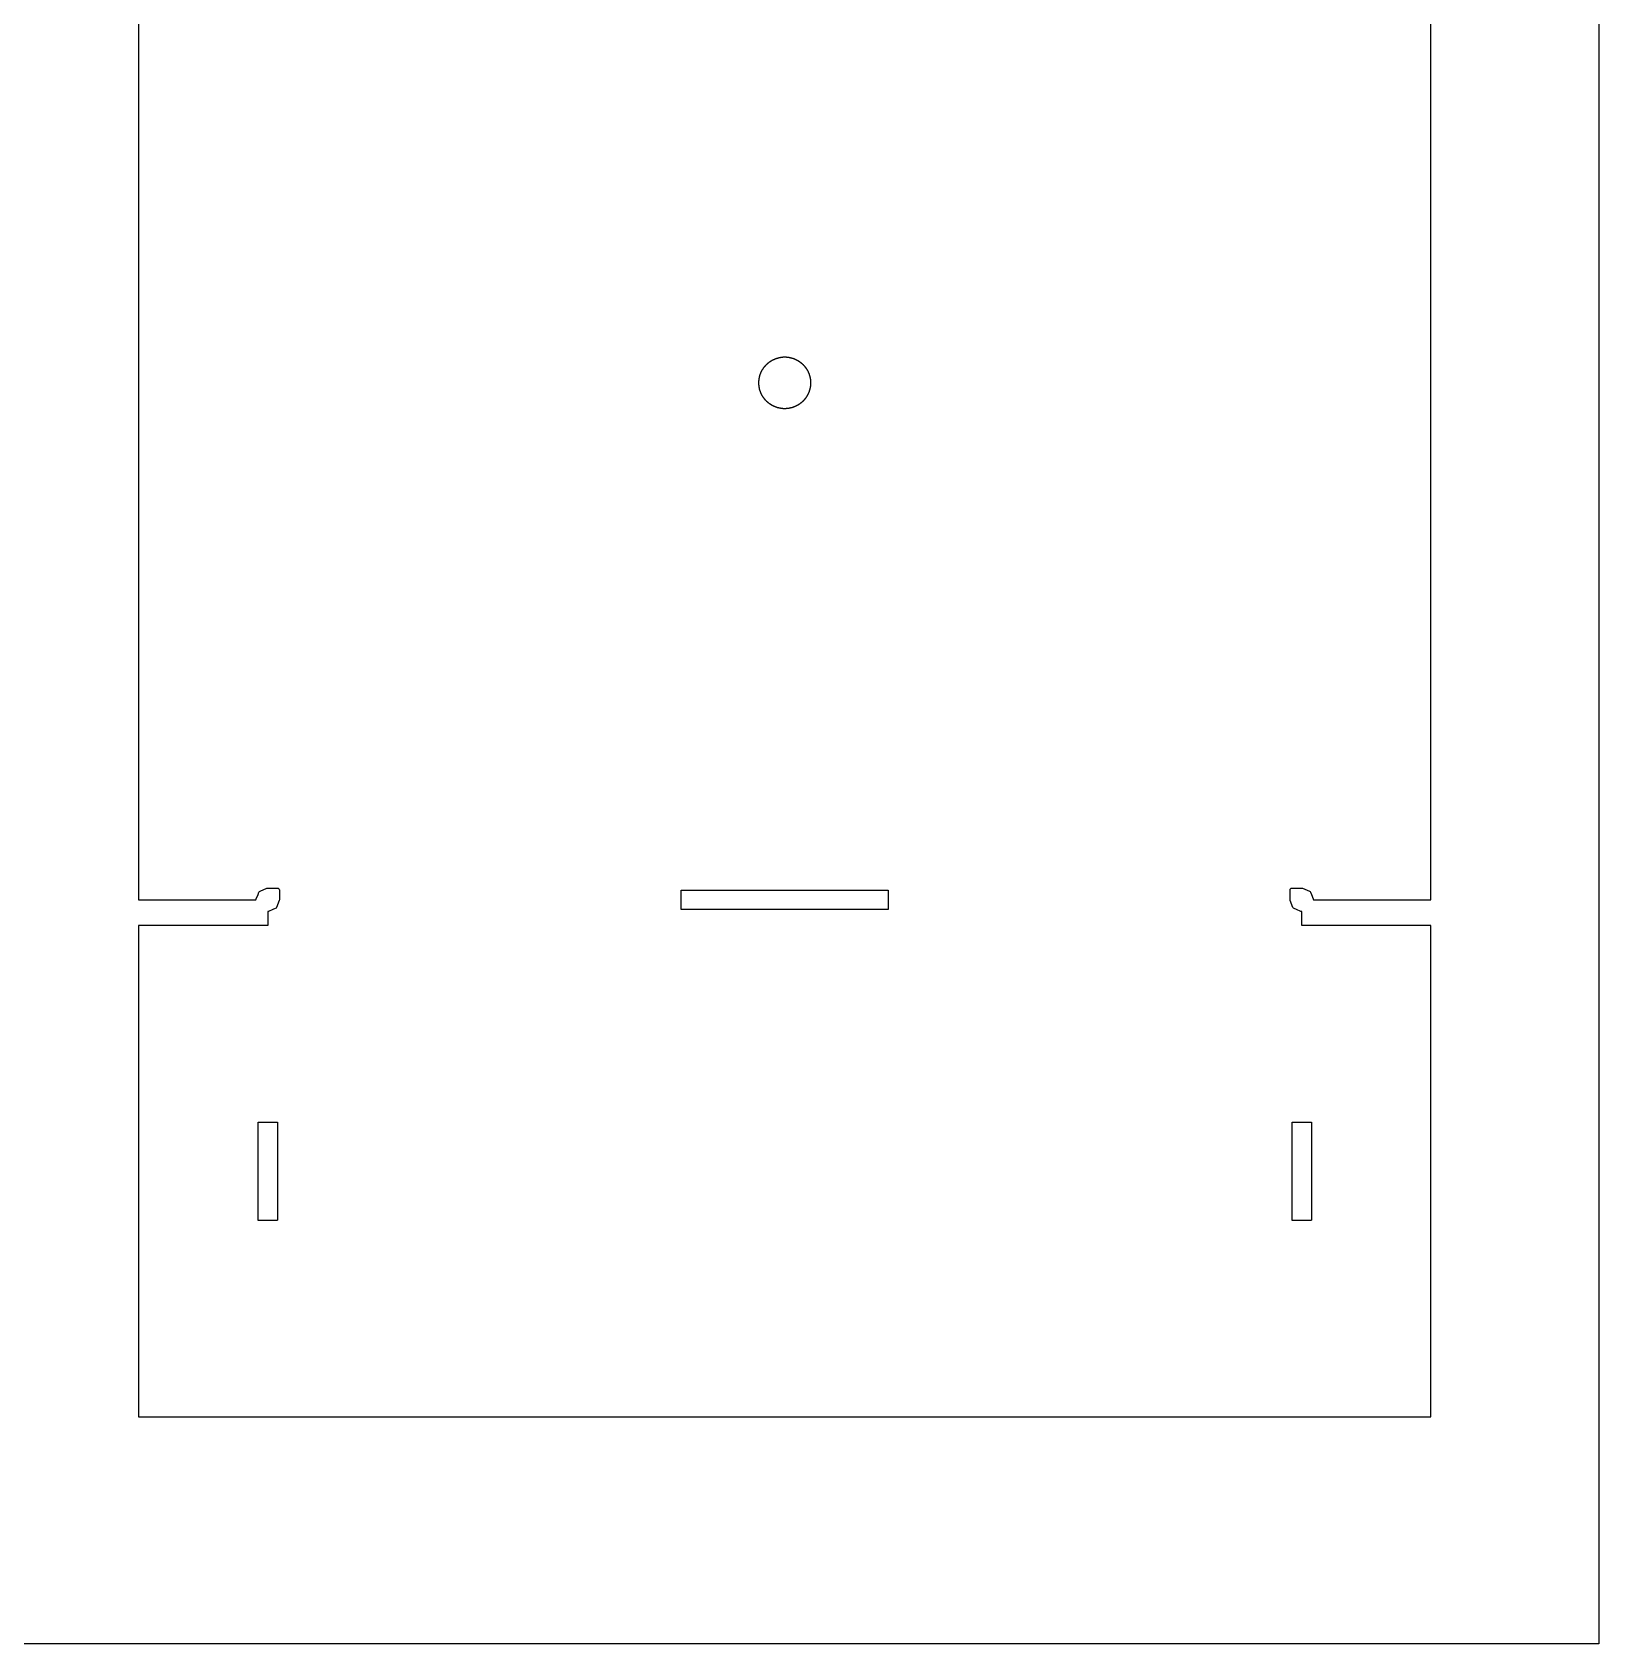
# Model space of a CAD drawing. Header units: metres. Extents: x -73 to 372, y -34 to 331.
# Drawn here: x 217.6 to 371.5, y -33.6 to 124.7 of the extents above; entities that cross this region are included whole.
import ezdxf

# ---------------------------------------------------------------- set-up
doc = ezdxf.new("R2010")
doc.units = ezdxf.units.M

msp = doc.modelspace()

# ---------------------------------------------------------------- linework, layer by layer
for points in [[(371.51, -33.64), (-73.11, -33.64), (-73.11, 330.98), (371.51, 330.98), (371.51, -33.64)], [(228.02, 261.71), (228.02, 39.48), (228.02, 39.48), (228.03, 39.47), (228.03, 39.47), (228.03, 39.47), (239.57, 39.47), (239.58, 39.55), (239.77, 39.99), (239.86, 40.22), (239.91, 40.29), (239.97, 40.33), (240.65, 40.61), (240.72, 40.62), (241.67, 40.62), (241.75, 40.61), (241.82, 40.56), (241.86, 40.5), (241.87, 40.42), (241.87, 39.47), (241.86, 39.39), (241.58, 38.72), (241.54, 38.66), (241.47, 38.61), (241.24, 38.52), (240.8, 38.33), (240.72, 38.32), (240.72, 36.94), (240.72, 36.94), (240.72, 36.93), (240.72, 36.93), (240.71, 36.93), (240.7, 36.93), (239.79, 36.93), (228.03, 36.93), (228.03, 36.93), (228.03, 36.93), (228.02, 36.92), (228.02, 36.92), (228.02, -11.32), (228.02, -11.32), (228.03, -11.33), (228.03, -11.33), (228.03, -11.33), (239.79, -11.33), (240.7, -11.33), (240.72, -11.33), (240.74, -11.33), (241.65, -11.33), (341.72, -11.33), (342.3, -11.33), (342.32, -11.33), (342.34, -11.33), (343.25, -11.33), (355.01, -11.33), (355.02, -11.33), (355.02, -11.33), (355.02, -11.32), (355.02, -11.32), (355.02, 36.92), (355.02, 36.92), (355.02, 36.93), (355.02, 36.93), (355.01, 36.93), (343.25, 36.93), (342.34, 36.93), (342.33, 36.93), (342.33, 36.93), (342.33, 36.93), (342.32, 36.94), (342.32, 36.94), (342.32, 38.32), (342.25, 38.33), (341.8, 38.52), (341.57, 38.61), (341.51, 38.66), (341.46, 38.72), (341.18, 39.39), (341.17, 39.47), (341.17, 40.42), (341.18, 40.5), (341.23, 40.56), (341.29, 40.61), (341.37, 40.62), (341.37, 40.62), (342.32, 40.62), (342.32, 40.62), (342.32, 40.62), (342.4, 40.61), (343.07, 40.33), (343.14, 40.29), (343.18, 40.22), (343.27, 39.99), (343.46, 39.55), (343.47, 39.47), (355.01, 39.47), (355.02, 39.47), (355.02, 39.47), (355.02, 39.48), (355.02, 39.48), (355.02, 261.71)], [(291.52, 92.81), (291.53, 92.81), (291.54, 92.81), (291.54, 92.81), (291.56, 92.81), (291.56, 92.81), (291.57, 92.81), (291.57, 92.81), (291.59, 92.81), (291.59, 92.81), (291.6, 92.81), (291.6, 92.81), (291.62, 92.81), (291.62, 92.81), (291.63, 92.81), (291.63, 92.81), (291.64, 92.81), (291.64, 92.81), (291.66, 92.81), (291.66, 92.81), (291.67, 92.81), (291.67, 92.81), (291.69, 92.8), (291.69, 92.8), (291.7, 92.8), (291.7, 92.8), (291.72, 92.8), (291.72, 92.8), (291.73, 92.8), (291.73, 92.8), (291.74, 92.8), (291.74, 92.8), (291.76, 92.8), (291.76, 92.8), (291.77, 92.8), (291.77, 92.8), (291.79, 92.8), (291.79, 92.8), (291.8, 92.79), (291.8, 92.79), (291.81, 92.79), (291.81, 92.79), (291.83, 92.79), (291.83, 92.79), (291.84, 92.79), (291.84, 92.79), (291.86, 92.79), (291.86, 92.79), (291.87, 92.79), (291.87, 92.79), (291.89, 92.78), (291.89, 92.78), (291.9, 92.78), (291.9, 92.78), (291.91, 92.78), (291.91, 92.78), (291.93, 92.78), (291.93, 92.78), (291.94, 92.78), (291.94, 92.78), (291.96, 92.77), (291.96, 92.77), (291.97, 92.77), (291.97, 92.77), (291.98, 92.77), (291.98, 92.77), (292, 92.77), (292, 92.77), (292.01, 92.76), (292.01, 92.76), (292.03, 92.76), (292.03, 92.76), (292.04, 92.76), (292.04, 92.76), (292.05, 92.75), (292.05, 92.75), (292.07, 92.75), (292.07, 92.75), (292.08, 92.75), (292.08, 92.75), (292.1, 92.74), (292.1, 92.74), (292.11, 92.74), (292.11, 92.74), (292.12, 92.74), (292.12, 92.74), (292.14, 92.73), (292.14, 92.73), (292.15, 92.73), (292.15, 92.73), (292.16, 92.73), (292.16, 92.73), (292.18, 92.72), (292.18, 92.72), (292.19, 92.72), (292.19, 92.72), (292.21, 92.72), (292.21, 92.72), (292.22, 92.71), (292.22, 92.71), (292.23, 92.71), (292.23, 92.71), (292.25, 92.7), (292.25, 92.7), (292.26, 92.7), (292.26, 92.7), (292.27, 92.7), (292.27, 92.7), (292.29, 92.69), (292.29, 92.69), (292.3, 92.69), (292.3, 92.69), (292.32, 92.68), (292.32, 92.68), (292.33, 92.68), (292.33, 92.68), (292.34, 92.67), (292.34, 92.67), (292.36, 92.67), (292.36, 92.67), (292.37, 92.66), (292.37, 92.66), (292.38, 92.66), (292.38, 92.66), (292.4, 92.66), (292.4, 92.66), (292.41, 92.65), (292.41, 92.65), (292.42, 92.65), (292.42, 92.65), (292.44, 92.64), (292.44, 92.64), (292.45, 92.64), (292.45, 92.64), (292.46, 92.63), (292.46, 92.63), (292.48, 92.62), (292.48, 92.62), (292.49, 92.62), (292.49, 92.62), (292.5, 92.61), (292.5, 92.61), (292.52, 92.61), (292.52, 92.61), (292.53, 92.6), (292.53, 92.6), (292.54, 92.6), (292.54, 92.6), (292.55, 92.59), (292.55, 92.59), (292.57, 92.59), (292.57, 92.59), (292.58, 92.58), (292.58, 92.58), (292.59, 92.57), (292.59, 92.57), (292.61, 92.57), (292.61, 92.57), (292.62, 92.56), (292.62, 92.56), (292.63, 92.55), (292.63, 92.55), (292.64, 92.55), (292.64, 92.55), (292.66, 92.54), (292.66, 92.54), (292.67, 92.54), (292.67, 92.54), (292.68, 92.53), (292.68, 92.53), (292.7, 92.52), (292.7, 92.52), (292.71, 92.52), (292.71, 92.52), (292.72, 92.51), (292.72, 92.51), (292.73, 92.5), (292.73, 92.5), (292.75, 92.5), (292.75, 92.5), (292.76, 92.49), (292.76, 92.49), (292.77, 92.48), (292.77, 92.48), (292.78, 92.48), (292.78, 92.48), (292.8, 92.47), (292.8, 92.47), (292.81, 92.46), (292.81, 92.46), (292.82, 92.45), (292.82, 92.45), (292.83, 92.45), (292.83, 92.45), (292.84, 92.44), (292.84, 92.44), (292.86, 92.43), (292.86, 92.43), (292.87, 92.42), (292.87, 92.42), (292.88, 92.42), (292.88, 92.42), (292.89, 92.41), (292.89, 92.41), (292.9, 92.4), (292.9, 92.4), (292.92, 92.39), (292.92, 92.39), (292.93, 92.39), (292.93, 92.39), (292.94, 92.38), (292.94, 92.38), (292.95, 92.37), (292.95, 92.37), (292.96, 92.36), (292.96, 92.36), (292.98, 92.35), (292.98, 92.35), (292.99, 92.34), (292.99, 92.34), (293, 92.34), (293, 92.34), (293.01, 92.33), (293.01, 92.33), (293.02, 92.32), (293.02, 92.32), (293.03, 92.31), (293.03, 92.31), (293.05, 92.3), (293.05, 92.3), (293.06, 92.29), (293.06, 92.29), (293.07, 92.29), (293.07, 92.29), (293.08, 92.28), (293.08, 92.28), (293.09, 92.27), (293.09, 92.27), (293.1, 92.26), (293.1, 92.26), (293.11, 92.25), (293.11, 92.25), (293.12, 92.24), (293.12, 92.24), (293.13, 92.23), (293.13, 92.23), (293.15, 92.22), (293.15, 92.22), (293.16, 92.21), (293.16, 92.21), (293.17, 92.21), (293.17, 92.21), (293.18, 92.2), (293.18, 92.2), (293.19, 92.19), (293.19, 92.19), (293.2, 92.18), (293.2, 92.18), (293.21, 92.17), (293.21, 92.17), (293.22, 92.16), (293.22, 92.16), (293.23, 92.15), (293.23, 92.15), (293.24, 92.14), (293.24, 92.14), (293.25, 92.13), (293.25, 92.13), (293.26, 92.12), (293.26, 92.12), (293.27, 92.11), (293.27, 92.11), (293.28, 92.1), (293.28, 92.1), (293.29, 92.09), (293.29, 92.09), (293.3, 92.08), (293.3, 92.08), (293.31, 92.07), (293.31, 92.07), (293.32, 92.06), (293.32, 92.06), (293.33, 92.05), (293.33, 92.05), (293.34, 92.04), (293.34, 92.04), (293.35, 92.03), (293.35, 92.03), (293.36, 92.02), (293.36, 92.02), (293.37, 92.01), (293.37, 92.01), (293.38, 92), (293.38, 92), (293.39, 91.99), (293.39, 91.99), (293.4, 91.98), (293.4, 91.98), (293.41, 91.97), (293.41, 91.97), (293.42, 91.96), (293.42, 91.96), (293.43, 91.95), (293.43, 91.95), (293.44, 91.93), (293.44, 91.93), (293.45, 91.92), (293.45, 91.92), (293.46, 91.91), (293.46, 91.91), (293.47, 91.9), (293.47, 91.9), (293.48, 91.89), (293.48, 91.89), (293.49, 91.88), (293.49, 91.88), (293.5, 91.87), (293.5, 91.87), (293.5, 91.86), (293.5, 91.86), (293.51, 91.85), (293.51, 91.85), (293.52, 91.84), (293.52, 91.84), (293.53, 91.82), (293.53, 91.82), (293.54, 91.81), (293.54, 91.81), (293.55, 91.8), (293.55, 91.8), (293.56, 91.79), (293.56, 91.79), (293.57, 91.78), (293.57, 91.78), (293.57, 91.77), (293.57, 91.77), (293.58, 91.76), (293.58, 91.76), (293.59, 91.74), (293.59, 91.74), (293.6, 91.73), (293.6, 91.73), (293.61, 91.72), (293.61, 91.72), (293.62, 91.71), (293.62, 91.71), (293.62, 91.7), (293.62, 91.7), (293.63, 91.69), (293.63, 91.69), (293.64, 91.67), (293.64, 91.67), (293.65, 91.66), (293.65, 91.66), (293.65, 91.65), (293.65, 91.65), (293.66, 91.64), (293.66, 91.64), (293.67, 91.63), (293.67, 91.63), (293.68, 91.61), (293.68, 91.61), (293.69, 91.6), (293.69, 91.6), (293.69, 91.59), (293.69, 91.59), (293.7, 91.58), (293.7, 91.58), (293.71, 91.57), (293.71, 91.57), (293.71, 91.55), (293.71, 91.55), (293.72, 91.54), (293.72, 91.54), (293.73, 91.53), (293.73, 91.53), (293.74, 91.52), (293.74, 91.52), (293.74, 91.5), (293.74, 91.5), (293.75, 91.49), (293.75, 91.49), (293.76, 91.48), (293.76, 91.48), (293.76, 91.47), (293.76, 91.47), (293.77, 91.45), (293.77, 91.45), (293.78, 91.44), (293.78, 91.44), (293.78, 91.43), (293.78, 91.43), (293.79, 91.42), (293.79, 91.42), (293.8, 91.4), (293.8, 91.4), (293.8, 91.39), (293.8, 91.39), (293.81, 91.38), (293.81, 91.38), (293.81, 91.36), (293.81, 91.36), (293.82, 91.35), (293.82, 91.35), (293.83, 91.34), (293.83, 91.34), (293.83, 91.33), (293.83, 91.33), (293.84, 91.31), (293.84, 91.31), (293.84, 91.3), (293.84, 91.3), (293.85, 91.29), (293.85, 91.29), (293.86, 91.27), (293.86, 91.27), (293.86, 91.26), (293.86, 91.26), (293.87, 91.25), (293.87, 91.25), (293.87, 91.23), (293.87, 91.23), (293.88, 91.22), (293.88, 91.22), (293.88, 91.21), (293.88, 91.21), (293.89, 91.19), (293.89, 91.19), (293.89, 91.18), (293.89, 91.18), (293.9, 91.17), (293.9, 91.17), (293.9, 91.15), (293.9, 91.15), (293.91, 91.14), (293.91, 91.14), (293.91, 91.13), (293.91, 91.13), (293.92, 91.11), (293.92, 91.11), (293.92, 91.1), (293.92, 91.1), (293.93, 91.09), (293.93, 91.09), (293.93, 91.07), (293.93, 91.07), (293.94, 91.06), (293.94, 91.06), (293.94, 91.05), (293.94, 91.05), (293.95, 91.03), (293.95, 91.03), (293.95, 91.02), (293.95, 91.02), (293.95, 91.01), (293.95, 91.01), (293.96, 90.99), (293.96, 90.99), (293.96, 90.98), (293.96, 90.98), (293.97, 90.96), (293.97, 90.96), (293.97, 90.95), (293.97, 90.95), (293.97, 90.94), (293.97, 90.94), (293.98, 90.92), (293.98, 90.92), (293.98, 90.91), (293.98, 90.91), (293.98, 90.9), (293.98, 90.9), (293.99, 90.88), (293.99, 90.88), (293.99, 90.87), (293.99, 90.87), (293.99, 90.85), (293.99, 90.85), (294, 90.84), (294, 90.84), (294, 90.83), (294, 90.83), (294, 90.81), (294, 90.81), (294.01, 90.8), (294.01, 90.8), (294.01, 90.78), (294.01, 90.78), (294.01, 90.77), (294.01, 90.77), (294.02, 90.76), (294.02, 90.76), (294.02, 90.74), (294.02, 90.74), (294.02, 90.73), (294.02, 90.73), (294.02, 90.71), (294.02, 90.71), (294.03, 90.7), (294.03, 90.7), (294.03, 90.69), (294.03, 90.69), (294.03, 90.67), (294.03, 90.67), (294.03, 90.66), (294.03, 90.66), (294.03, 90.64), (294.03, 90.64), (294.04, 90.63), (294.04, 90.63), (294.04, 90.62), (294.04, 90.62), (294.04, 90.6), (294.04, 90.6), (294.04, 90.59), (294.04, 90.59), (294.04, 90.57), (294.04, 90.57), (294.05, 90.56), (294.05, 90.56), (294.05, 90.55), (294.05, 90.55), (294.05, 90.53), (294.05, 90.53), (294.05, 90.52), (294.05, 90.52), (294.05, 90.5), (294.05, 90.5), (294.05, 90.49), (294.05, 90.49), (294.05, 90.47), (294.05, 90.47), (294.06, 90.46), (294.06, 90.46), (294.06, 90.45), (294.06, 90.45), (294.06, 90.43), (294.06, 90.43), (294.06, 90.42), (294.06, 90.42), (294.06, 90.4), (294.06, 90.4), (294.06, 90.39), (294.06, 90.39), (294.06, 90.37), (294.06, 90.37), (294.06, 90.36), (294.06, 90.36), (294.06, 90.35), (294.06, 90.35), (294.06, 90.33), (294.06, 90.33), (294.06, 90.32), (294.06, 90.32), (294.06, 90.3), (294.06, 90.3), (294.06, 90.29), (294.06, 90.29), (294.06, 90.27), (294.06, 90.27), (294.06, 90.26), (294.06, 90.26), (294.06, 90.25), (294.06, 90.25), (294.06, 90.23), (294.06, 90.23), (294.06, 90.22), (294.06, 90.22), (294.06, 90.2), (294.06, 90.2), (294.06, 90.19), (294.06, 90.19), (294.06, 90.18), (294.06, 90.18), (294.06, 90.16), (294.06, 90.16), (294.06, 90.15), (294.06, 90.15), (294.06, 90.13), (294.06, 90.13), (294.06, 90.12), (294.06, 90.12), (294.06, 90.1), (294.06, 90.1), (294.06, 90.09), (294.06, 90.09), (294.05, 90.08), (294.05, 90.08), (294.05, 90.06), (294.05, 90.06), (294.05, 90.05), (294.05, 90.05), (294.05, 90.03), (294.05, 90.03), (294.05, 90.02), (294.05, 90.02), (294.05, 90), (294.05, 90), (294.05, 89.99), (294.05, 89.99), (294.05, 89.98), (294.05, 89.98), (294.04, 89.96), (294.04, 89.96), (294.04, 89.95), (294.04, 89.95), (294.04, 89.93), (294.04, 89.93), (294.04, 89.92), (294.04, 89.92), (294.04, 89.91), (294.04, 89.91), (294.03, 89.89), (294.03, 89.89), (294.03, 89.88), (294.03, 89.88), (294.03, 89.86), (294.03, 89.86), (294.03, 89.85), (294.03, 89.85), (294.02, 89.84), (294.02, 89.84), (294.02, 89.82), (294.02, 89.82), (294.02, 89.81), (294.02, 89.81), (294.02, 89.79), (294.02, 89.79), (294.01, 89.78), (294.01, 89.78), (294.01, 89.77), (294.01, 89.77), (294.01, 89.75), (294.01, 89.75), (294.01, 89.74), (294.01, 89.74), (294, 89.72), (294, 89.72), (294, 89.71), (294, 89.71), (294, 89.7), (294, 89.7), (293.99, 89.68), (293.99, 89.68), (293.99, 89.67), (293.99, 89.67), (293.99, 89.65), (293.99, 89.65), (293.98, 89.64), (293.98, 89.64), (293.98, 89.63), (293.98, 89.63), (293.98, 89.61), (293.98, 89.61), (293.97, 89.6), (293.97, 89.6), (293.97, 89.58), (293.97, 89.58), (293.96, 89.57), (293.96, 89.57), (293.96, 89.56), (293.96, 89.56), (293.96, 89.54), (293.96, 89.54), (293.95, 89.53), (293.95, 89.53), (293.95, 89.52), (293.95, 89.52), (293.94, 89.5), (293.94, 89.5), (293.94, 89.49), (293.94, 89.49), (293.93, 89.48), (293.93, 89.48), (293.93, 89.46), (293.93, 89.46), (293.93, 89.45), (293.93, 89.45), (293.92, 89.44), (293.92, 89.44), (293.92, 89.42), (293.92, 89.42), (293.91, 89.41), (293.91, 89.41), (293.91, 89.4), (293.91, 89.4), (293.9, 89.38), (293.9, 89.38), (293.9, 89.37), (293.9, 89.37), (293.89, 89.36), (293.89, 89.36), (293.89, 89.34), (293.89, 89.34), (293.88, 89.33), (293.88, 89.33), (293.88, 89.32), (293.88, 89.32), (293.87, 89.3), (293.87, 89.3), (293.87, 89.29), (293.87, 89.29), (293.86, 89.28), (293.86, 89.28), (293.85, 89.26), (293.85, 89.26), (293.85, 89.25), (293.85, 89.25), (293.84, 89.24), (293.84, 89.24), (293.84, 89.22), (293.84, 89.22), (293.83, 89.21), (293.83, 89.21), (293.82, 89.2), (293.82, 89.2), (293.82, 89.18), (293.82, 89.18), (293.81, 89.17), (293.81, 89.17), (293.81, 89.16), (293.81, 89.16), (293.8, 89.15), (293.8, 89.15), (293.79, 89.13), (293.79, 89.13), (293.79, 89.12), (293.79, 89.12), (293.78, 89.11), (293.78, 89.11), (293.77, 89.1), (293.77, 89.1), (293.77, 89.08), (293.77, 89.08), (293.76, 89.07), (293.76, 89.07), (293.75, 89.06), (293.75, 89.06), (293.75, 89.05), (293.75, 89.05), (293.74, 89.03), (293.74, 89.03), (293.73, 89.02), (293.73, 89.02), (293.73, 89.01), (293.73, 89.01), (293.72, 89), (293.72, 89), (293.71, 88.98), (293.71, 88.98), (293.7, 88.97), (293.7, 88.97), (293.7, 88.96), (293.7, 88.96), (293.69, 88.95), (293.69, 88.95), (293.68, 88.93), (293.68, 88.93), (293.68, 88.92), (293.68, 88.92), (293.67, 88.91), (293.67, 88.91), (293.66, 88.9), (293.66, 88.9), (293.65, 88.89), (293.65, 88.89), (293.64, 88.87), (293.64, 88.87), (293.64, 88.86), (293.64, 88.86), (293.63, 88.85), (293.63, 88.85), (293.62, 88.84), (293.62, 88.84), (293.61, 88.83), (293.61, 88.83), (293.6, 88.82), (293.6, 88.82), (293.6, 88.8), (293.6, 88.8), (293.59, 88.79), (293.59, 88.79), (293.58, 88.78), (293.58, 88.78), (293.57, 88.77), (293.57, 88.77), (293.56, 88.76), (293.56, 88.76), (293.55, 88.75), (293.55, 88.75), (293.55, 88.73), (293.55, 88.73), (293.54, 88.72), (293.54, 88.72), (293.53, 88.71), (293.53, 88.71), (293.52, 88.7), (293.52, 88.7), (293.51, 88.69), (293.51, 88.69), (293.5, 88.68), (293.5, 88.68), (293.49, 88.67), (293.49, 88.67), (293.48, 88.66), (293.48, 88.66), (293.47, 88.65), (293.47, 88.65), (293.47, 88.63), (293.47, 88.63), (293.46, 88.62), (293.46, 88.62), (293.45, 88.61), (293.45, 88.61), (293.44, 88.6), (293.44, 88.6), (293.43, 88.59), (293.43, 88.59), (293.42, 88.58), (293.42, 88.58), (293.41, 88.57), (293.41, 88.57), (293.4, 88.56), (293.4, 88.56), (293.39, 88.55), (293.39, 88.55), (293.38, 88.54), (293.38, 88.54), (293.37, 88.53), (293.37, 88.53), (293.36, 88.52), (293.36, 88.52), (293.35, 88.51), (293.35, 88.51), (293.34, 88.5), (293.34, 88.5), (293.33, 88.49), (293.33, 88.49), (293.32, 88.48), (293.32, 88.48), (293.31, 88.47), (293.31, 88.47), (293.3, 88.46), (293.3, 88.46), (293.29, 88.45), (293.29, 88.45), (293.28, 88.44), (293.28, 88.44), (293.27, 88.43), (293.27, 88.43), (293.26, 88.42), (293.26, 88.42), (293.25, 88.41), (293.25, 88.41), (293.24, 88.4), (293.24, 88.4), (293.23, 88.39), (293.23, 88.39), (293.22, 88.38), (293.22, 88.38), (293.21, 88.37), (293.21, 88.37), (293.2, 88.36), (293.2, 88.36), (293.19, 88.35), (293.19, 88.35), (293.17, 88.34), (293.17, 88.34), (293.16, 88.33), (293.16, 88.33), (293.15, 88.32), (293.15, 88.32), (293.14, 88.31), (293.14, 88.31), (293.13, 88.3), (293.13, 88.3), (293.12, 88.3), (293.12, 88.3), (293.11, 88.29), (293.11, 88.29), (293.1, 88.28), (293.1, 88.28), (293.09, 88.27), (293.09, 88.27), (293.08, 88.26), (293.08, 88.26), (293.06, 88.25), (293.06, 88.25), (293.05, 88.24), (293.05, 88.24), (293.04, 88.23), (293.04, 88.23), (293.03, 88.23), (293.03, 88.23), (293.02, 88.22), (293.02, 88.22), (293.01, 88.21), (293.01, 88.21), (293, 88.2), (293, 88.2), (292.98, 88.19), (292.98, 88.19), (292.97, 88.18), (292.97, 88.18), (292.96, 88.18), (292.96, 88.18), (292.95, 88.17), (292.95, 88.17), (292.94, 88.16), (292.94, 88.16), (292.92, 88.15), (292.92, 88.15), (292.91, 88.14), (292.91, 88.14), (292.9, 88.14), (292.9, 88.14), (292.89, 88.13), (292.89, 88.13), (292.88, 88.12), (292.88, 88.12), (292.86, 88.11), (292.86, 88.11), (292.85, 88.11), (292.85, 88.11), (292.84, 88.1), (292.84, 88.1), (292.83, 88.09), (292.83, 88.09), (292.82, 88.08), (292.82, 88.08), (292.8, 88.08), (292.8, 88.08), (292.79, 88.07), (292.79, 88.07), (292.78, 88.06), (292.78, 88.06), (292.77, 88.06), (292.77, 88.06), (292.75, 88.05), (292.75, 88.05), (292.74, 88.04), (292.74, 88.04), (292.73, 88.04), (292.73, 88.04), (292.72, 88.03), (292.72, 88.03), (292.7, 88.02), (292.7, 88.02), (292.69, 88.02), (292.69, 88.02), (292.68, 88.01), (292.68, 88.01), (292.67, 88), (292.67, 88), (292.65, 88), (292.65, 88), (292.64, 87.99), (292.64, 87.99), (292.63, 87.98), (292.63, 87.98), (292.61, 87.98), (292.61, 87.98), (292.6, 87.97), (292.6, 87.97), (292.59, 87.97), (292.59, 87.97), (292.58, 87.96), (292.58, 87.96), (292.56, 87.95), (292.56, 87.95), (292.55, 87.95), (292.55, 87.95), (292.54, 87.94), (292.54, 87.94), (292.52, 87.94), (292.52, 87.94), (292.51, 87.93), (292.51, 87.93), (292.5, 87.92), (292.5, 87.92), (292.48, 87.92), (292.48, 87.92), (292.47, 87.91), (292.47, 87.91), (292.46, 87.91), (292.46, 87.91), (292.44, 87.9), (292.44, 87.9), (292.43, 87.9), (292.43, 87.9), (292.42, 87.89), (292.42, 87.89), (292.4, 87.89), (292.4, 87.89), (292.39, 87.88), (292.39, 87.88), (292.38, 87.88), (292.38, 87.88), (292.36, 87.87), (292.36, 87.87), (292.35, 87.87), (292.35, 87.87), (292.34, 87.86), (292.34, 87.86), (292.32, 87.86), (292.32, 87.86), (292.31, 87.86), (292.31, 87.86), (292.3, 87.85), (292.3, 87.85), (292.28, 87.85), (292.28, 87.85), (292.27, 87.84), (292.27, 87.84), (292.26, 87.84), (292.26, 87.84), (292.24, 87.83), (292.24, 87.83), (292.23, 87.83), (292.23, 87.83), (292.21, 87.83), (292.21, 87.83), (292.2, 87.82), (292.2, 87.82), (292.19, 87.82), (292.19, 87.82), (292.17, 87.82), (292.17, 87.82), (292.16, 87.81), (292.16, 87.81), (292.15, 87.81), (292.15, 87.81), (292.13, 87.8), (292.13, 87.8), (292.12, 87.8), (292.12, 87.8), (292.1, 87.8), (292.1, 87.8), (292.09, 87.79), (292.09, 87.79), (292.08, 87.79), (292.08, 87.79), (292.06, 87.79), (292.06, 87.79), (292.05, 87.79), (292.05, 87.79), (292.03, 87.78), (292.03, 87.78), (292.02, 87.78), (292.02, 87.78), (292.01, 87.78), (292.01, 87.78), (291.99, 87.77), (291.99, 87.77), (291.98, 87.77), (291.98, 87.77), (291.96, 87.77), (291.96, 87.77), (291.95, 87.77), (291.95, 87.77), (291.94, 87.76), (291.94, 87.76), (291.92, 87.76), (291.92, 87.76), (291.91, 87.76), (291.91, 87.76), (291.89, 87.76), (291.89, 87.76), (291.88, 87.76), (291.88, 87.76), (291.87, 87.75), (291.87, 87.75), (291.85, 87.75), (291.85, 87.75), (291.84, 87.75), (291.84, 87.75), (291.82, 87.75), (291.82, 87.75), (291.81, 87.75), (291.81, 87.75), (291.8, 87.75), (291.8, 87.75), (291.78, 87.74), (291.78, 87.74), (291.77, 87.74), (291.77, 87.74), (291.75, 87.74), (291.75, 87.74), (291.74, 87.74), (291.74, 87.74), (291.72, 87.74), (291.72, 87.74), (291.71, 87.74), (291.71, 87.74), (291.7, 87.74), (291.7, 87.74), (291.68, 87.74), (291.68, 87.74), (291.67, 87.73), (291.67, 87.73), (291.65, 87.73), (291.65, 87.73), (291.64, 87.73), (291.64, 87.73), (291.63, 87.73), (291.63, 87.73), (291.61, 87.73), (291.61, 87.73), (291.6, 87.73), (291.6, 87.73), (291.58, 87.73), (291.58, 87.73), (291.57, 87.73), (291.57, 87.73), (291.55, 87.73), (291.55, 87.73), (291.54, 87.73), (291.54, 87.73), (291.53, 87.73), (291.53, 87.73), (291.51, 87.73), (291.51, 87.73), (291.5, 87.73), (291.5, 87.73), (291.48, 87.73), (291.48, 87.73), (291.47, 87.73), (291.47, 87.73), (291.45, 87.73), (291.45, 87.73), (291.44, 87.73), (291.44, 87.73), (291.43, 87.73), (291.43, 87.73), (291.41, 87.73), (291.41, 87.73), (291.4, 87.73), (291.4, 87.73), (291.38, 87.73), (291.38, 87.73), (291.37, 87.73), (291.37, 87.73), (291.35, 87.74), (291.35, 87.74), (291.34, 87.74), (291.34, 87.74), (291.33, 87.74), (291.33, 87.74), (291.31, 87.74), (291.31, 87.74), (291.3, 87.74), (291.3, 87.74), (291.28, 87.74), (291.28, 87.74), (291.27, 87.74), (291.27, 87.74), (291.25, 87.74), (291.25, 87.74), (291.24, 87.75), (291.24, 87.75), (291.23, 87.75), (291.23, 87.75), (291.21, 87.75), (291.21, 87.75), (291.2, 87.75), (291.2, 87.75), (291.18, 87.75), (291.18, 87.75), (291.17, 87.75), (291.17, 87.75), (291.16, 87.76), (291.16, 87.76), (291.14, 87.76), (291.14, 87.76), (291.13, 87.76), (291.13, 87.76), (291.11, 87.76), (291.11, 87.76), (291.1, 87.77), (291.1, 87.77), (291.09, 87.77), (291.09, 87.77), (291.07, 87.77), (291.07, 87.77), (291.06, 87.77), (291.06, 87.77), (291.04, 87.78), (291.04, 87.78), (291.03, 87.78), (291.03, 87.78), (291.02, 87.78), (291.02, 87.78), (291, 87.78), (291, 87.78), (290.99, 87.79), (290.99, 87.79), (290.97, 87.79), (290.97, 87.79), (290.96, 87.79), (290.96, 87.79), (290.95, 87.8), (290.95, 87.8), (290.93, 87.8), (290.93, 87.8), (290.92, 87.8), (290.92, 87.8), (290.9, 87.81), (290.9, 87.81), (290.89, 87.81), (290.89, 87.81), (290.88, 87.81), (290.88, 87.81), (290.86, 87.82), (290.86, 87.82), (290.85, 87.82), (290.85, 87.82), (290.84, 87.82), (290.84, 87.82), (290.82, 87.83), (290.82, 87.83), (290.81, 87.83), (290.81, 87.83), (290.79, 87.84), (290.79, 87.84), (290.78, 87.84), (290.78, 87.84), (290.77, 87.85), (290.77, 87.85), (290.75, 87.85), (290.75, 87.85), (290.74, 87.85), (290.74, 87.85), (290.73, 87.86), (290.73, 87.86), (290.71, 87.86), (290.71, 87.86), (290.7, 87.87), (290.7, 87.87), (290.69, 87.87), (290.69, 87.87), (290.67, 87.88), (290.67, 87.88), (290.66, 87.88), (290.66, 87.88), (290.65, 87.89), (290.65, 87.89), (290.63, 87.89), (290.63, 87.89), (290.62, 87.9), (290.62, 87.9), (290.61, 87.9), (290.61, 87.9), (290.59, 87.91), (290.59, 87.91), (290.58, 87.91), (290.58, 87.91), (290.57, 87.92), (290.57, 87.92), (290.55, 87.92), (290.55, 87.92), (290.54, 87.93), (290.54, 87.93), (290.53, 87.93), (290.53, 87.93), (290.51, 87.94), (290.51, 87.94), (290.5, 87.94), (290.5, 87.94), (290.49, 87.95), (290.49, 87.95), (290.47, 87.96), (290.47, 87.96), (290.46, 87.96), (290.46, 87.96), (290.45, 87.97), (290.45, 87.97), (290.44, 87.97), (290.44, 87.97), (290.42, 87.98), (290.42, 87.98), (290.41, 87.99), (290.41, 87.99), (290.4, 87.99), (290.4, 87.99), (290.38, 88), (290.38, 88), (290.37, 88.01), (290.37, 88.01), (290.36, 88.01), (290.36, 88.01), (290.35, 88.02), (290.35, 88.02), (290.33, 88.03), (290.33, 88.03), (290.32, 88.03), (290.32, 88.03), (290.31, 88.04), (290.31, 88.04), (290.3, 88.05), (290.3, 88.05), (290.28, 88.05), (290.28, 88.05), (290.27, 88.06), (290.27, 88.06), (290.26, 88.07), (290.26, 88.07), (290.25, 88.07), (290.25, 88.07), (290.23, 88.08), (290.23, 88.08), (290.22, 88.09), (290.22, 88.09), (290.21, 88.1), (290.21, 88.1), (290.2, 88.1), (290.2, 88.1), (290.19, 88.11), (290.19, 88.11), (290.17, 88.12), (290.17, 88.12), (290.16, 88.13), (290.16, 88.13), (290.15, 88.13), (290.15, 88.13), (290.14, 88.14), (290.14, 88.14), (290.13, 88.15), (290.13, 88.15), (290.11, 88.16), (290.11, 88.16), (290.1, 88.16), (290.1, 88.16), (290.09, 88.17), (290.09, 88.17), (290.08, 88.18), (290.08, 88.18), (290.07, 88.19), (290.07, 88.19), (290.05, 88.2), (290.05, 88.2), (290.04, 88.21), (290.04, 88.21), (290.03, 88.21), (290.03, 88.21), (290.02, 88.22), (290.02, 88.22), (290.01, 88.23), (290.01, 88.23), (290, 88.24), (290, 88.24), (289.99, 88.25), (289.99, 88.25), (289.97, 88.26), (289.97, 88.26), (289.96, 88.27), (289.96, 88.27), (289.95, 88.27), (289.95, 88.27), (289.94, 88.28), (289.94, 88.28), (289.93, 88.29), (289.93, 88.29), (289.92, 88.3), (289.92, 88.3), (289.91, 88.31), (289.91, 88.31), (289.9, 88.32), (289.9, 88.32), (289.89, 88.33), (289.89, 88.33), (289.87, 88.34), (289.87, 88.34), (289.86, 88.35), (289.86, 88.35), (289.85, 88.36), (289.85, 88.36), (289.84, 88.37), (289.84, 88.37), (289.83, 88.37), (289.83, 88.37), (289.82, 88.38), (289.82, 88.38), (289.81, 88.39), (289.81, 88.39), (289.8, 88.4), (289.8, 88.4), (289.79, 88.41), (289.79, 88.41), (289.78, 88.42), (289.78, 88.42), (289.77, 88.43), (289.77, 88.43), (289.76, 88.44), (289.76, 88.44), (289.75, 88.45), (289.75, 88.45), (289.74, 88.46), (289.74, 88.46), (289.73, 88.47), (289.73, 88.47), (289.72, 88.48), (289.72, 88.48), (289.71, 88.49), (289.71, 88.49), (289.7, 88.5), (289.7, 88.5), (289.69, 88.51), (289.69, 88.51), (289.68, 88.52), (289.68, 88.52), (289.67, 88.53), (289.67, 88.53), (289.66, 88.54), (289.66, 88.54), (289.65, 88.55), (289.65, 88.55), (289.64, 88.57), (289.64, 88.57), (289.63, 88.58), (289.63, 88.58), (289.62, 88.59), (289.62, 88.59), (289.61, 88.6), (289.61, 88.6), (289.6, 88.61), (289.6, 88.61), (289.59, 88.62), (289.59, 88.62), (289.58, 88.63), (289.58, 88.63), (289.57, 88.64), (289.57, 88.64), (289.56, 88.65), (289.56, 88.65), (289.56, 88.66), (289.56, 88.66), (289.55, 88.67), (289.55, 88.67), (289.54, 88.68), (289.54, 88.68), (289.53, 88.7), (289.53, 88.7), (289.52, 88.71), (289.52, 88.71), (289.51, 88.72), (289.51, 88.72), (289.5, 88.73), (289.5, 88.73), (289.49, 88.74), (289.49, 88.74), (289.49, 88.75), (289.49, 88.75), (289.48, 88.76), (289.48, 88.76), (289.47, 88.78), (289.47, 88.78), (289.46, 88.79), (289.46, 88.79), (289.45, 88.8), (289.45, 88.8), (289.44, 88.81), (289.44, 88.81), (289.44, 88.82), (289.44, 88.82), (289.43, 88.83), (289.43, 88.83), (289.42, 88.85), (289.42, 88.85), (289.41, 88.86), (289.41, 88.86), (289.4, 88.87), (289.4, 88.87), (289.4, 88.88), (289.4, 88.88), (289.39, 88.89), (289.39, 88.89), (289.38, 88.91), (289.38, 88.91), (289.37, 88.92), (289.37, 88.92), (289.37, 88.93), (289.37, 88.93), (289.36, 88.94), (289.36, 88.94), (289.35, 88.95), (289.35, 88.95), (289.34, 88.97), (289.34, 88.97), (289.34, 88.98), (289.34, 88.98), (289.33, 88.99), (289.33, 88.99), (289.32, 89), (289.32, 89), (289.31, 89.01), (289.31, 89.01), (289.31, 89.03), (289.31, 89.03), (289.3, 89.04), (289.3, 89.04), (289.29, 89.05), (289.29, 89.05), (289.29, 89.06), (289.29, 89.06), (289.28, 89.08), (289.28, 89.08), (289.27, 89.09), (289.27, 89.09), (289.27, 89.1), (289.27, 89.1), (289.26, 89.12), (289.26, 89.12), (289.25, 89.13), (289.25, 89.13), (289.25, 89.14), (289.25, 89.14), (289.24, 89.15), (289.24, 89.15), (289.23, 89.17), (289.23, 89.17), (289.23, 89.18), (289.23, 89.18), (289.22, 89.19), (289.22, 89.19), (289.22, 89.21), (289.22, 89.21), (289.21, 89.22), (289.21, 89.22), (289.2, 89.23), (289.2, 89.23), (289.2, 89.24), (289.2, 89.24), (289.19, 89.26), (289.19, 89.26), (289.19, 89.27), (289.19, 89.27), (289.18, 89.28), (289.18, 89.28), (289.18, 89.3), (289.18, 89.3), (289.17, 89.31), (289.17, 89.31), (289.17, 89.32), (289.17, 89.32), (289.16, 89.34), (289.16, 89.34), (289.16, 89.35), (289.16, 89.35), (289.15, 89.36), (289.15, 89.36), (289.14, 89.38), (289.14, 89.38), (289.14, 89.39), (289.14, 89.39), (289.13, 89.4), (289.13, 89.4), (289.13, 89.42), (289.13, 89.42), (289.13, 89.43), (289.13, 89.43), (289.12, 89.44), (289.12, 89.44), (289.12, 89.46), (289.12, 89.46), (289.11, 89.47), (289.11, 89.47), (289.11, 89.48), (289.11, 89.48), (289.1, 89.5), (289.1, 89.5), (289.1, 89.51), (289.1, 89.51), (289.09, 89.52), (289.09, 89.52), (289.09, 89.54), (289.09, 89.54), (289.09, 89.55), (289.09, 89.55), (289.08, 89.57), (289.08, 89.57), (289.08, 89.58), (289.08, 89.58), (289.07, 89.59), (289.07, 89.59), (289.07, 89.61), (289.07, 89.61), (289.07, 89.62), (289.07, 89.62), (289.06, 89.63), (289.06, 89.63), (289.06, 89.65), (289.06, 89.65), (289.06, 89.66), (289.06, 89.66), (289.05, 89.68), (289.05, 89.68), (289.05, 89.69), (289.05, 89.69), (289.05, 89.7), (289.05, 89.7), (289.04, 89.72), (289.04, 89.72), (289.04, 89.73), (289.04, 89.73), (289.04, 89.75), (289.04, 89.75), (289.03, 89.76), (289.03, 89.76), (289.03, 89.77), (289.03, 89.77), (289.03, 89.79), (289.03, 89.79), (289.03, 89.8), (289.03, 89.8), (289.02, 89.82), (289.02, 89.82), (289.02, 89.83), (289.02, 89.83), (289.02, 89.84), (289.02, 89.84), (289.02, 89.86), (289.02, 89.86), (289.01, 89.87), (289.01, 89.87), (289.01, 89.89), (289.01, 89.89), (289.01, 89.9), (289.01, 89.9), (289.01, 89.91), (289.01, 89.91), (289.01, 89.93), (289.01, 89.93), (289, 89.94), (289, 89.94), (289, 89.96), (289, 89.96), (289, 89.97), (289, 89.97), (289, 89.98), (289, 89.98), (289, 90), (289, 90), (289, 90.01), (289, 90.01), (288.99, 90.03), (288.99, 90.03), (288.99, 90.04), (288.99, 90.04), (288.99, 90.06), (288.99, 90.06), (288.99, 90.07), (288.99, 90.07), (288.99, 90.08), (288.99, 90.08), (288.99, 90.1), (288.99, 90.1), (288.99, 90.11), (288.99, 90.11), (288.99, 90.13), (288.99, 90.13), (288.99, 90.14), (288.99, 90.14), (288.98, 90.15), (288.98, 90.15), (288.98, 90.17), (288.98, 90.17), (288.98, 90.18), (288.98, 90.18), (288.98, 90.2), (288.98, 90.2), (288.98, 90.21), (288.98, 90.21), (288.98, 90.23), (288.98, 90.23), (288.98, 90.24), (288.98, 90.24), (288.98, 90.25), (288.98, 90.25), (288.98, 90.27), (288.98, 90.27), (288.98, 90.28), (288.98, 90.28), (288.98, 90.3), (288.98, 90.3), (288.98, 90.31), (288.98, 90.31), (288.98, 90.33), (288.98, 90.33), (288.98, 90.34), (288.98, 90.34), (288.98, 90.35), (288.98, 90.35), (288.98, 90.37), (288.98, 90.37), (288.98, 90.38), (288.98, 90.38), (288.99, 90.4), (288.99, 90.4), (288.99, 90.41), (288.99, 90.41), (288.99, 90.43), (288.99, 90.43), (288.99, 90.44), (288.99, 90.44), (288.99, 90.45), (288.99, 90.45), (288.99, 90.47), (288.99, 90.47), (288.99, 90.48), (288.99, 90.48), (288.99, 90.5), (288.99, 90.5), (288.99, 90.51), (288.99, 90.51), (289, 90.52), (289, 90.52), (289, 90.54), (289, 90.54), (289, 90.55), (289, 90.55), (289, 90.57), (289, 90.57), (289, 90.58), (289, 90.58), (289, 90.6), (289, 90.6), (289.01, 90.61), (289.01, 90.61), (289.01, 90.62), (289.01, 90.62), (289.01, 90.64), (289.01, 90.64), (289.01, 90.65), (289.01, 90.65), (289.01, 90.67), (289.01, 90.67), (289.02, 90.68), (289.02, 90.68), (289.02, 90.69), (289.02, 90.69), (289.02, 90.71), (289.02, 90.71), (289.02, 90.72), (289.02, 90.72), (289.03, 90.74), (289.03, 90.74), (289.03, 90.75), (289.03, 90.75), (289.03, 90.76), (289.03, 90.76), (289.03, 90.78), (289.03, 90.78), (289.04, 90.79), (289.04, 90.79), (289.04, 90.81), (289.04, 90.81), (289.04, 90.82), (289.04, 90.82), (289.05, 90.83), (289.05, 90.83), (289.05, 90.85), (289.05, 90.85), (289.05, 90.86), (289.05, 90.86), (289.06, 90.88), (289.06, 90.88), (289.06, 90.89), (289.06, 90.89), (289.06, 90.9), (289.06, 90.9), (289.07, 90.92), (289.07, 90.92), (289.07, 90.93), (289.07, 90.93), (289.07, 90.94), (289.07, 90.94), (289.08, 90.96), (289.08, 90.96), (289.08, 90.97), (289.08, 90.97), (289.09, 90.99), (289.09, 90.99), (289.09, 91), (289.09, 91), (289.09, 91.01), (289.09, 91.01), (289.1, 91.03), (289.1, 91.03), (289.1, 91.04), (289.1, 91.04), (289.11, 91.05), (289.11, 91.05), (289.11, 91.07), (289.11, 91.07), (289.12, 91.08), (289.12, 91.08), (289.12, 91.09), (289.12, 91.09), (289.12, 91.11), (289.12, 91.11), (289.13, 91.12), (289.13, 91.12), (289.13, 91.13), (289.13, 91.13), (289.14, 91.15), (289.14, 91.15), (289.14, 91.16), (289.14, 91.16), (289.15, 91.17), (289.15, 91.17), (289.15, 91.19), (289.15, 91.19), (289.16, 91.2), (289.16, 91.2), (289.16, 91.21), (289.16, 91.21), (289.17, 91.23), (289.17, 91.23), (289.18, 91.24), (289.18, 91.24), (289.18, 91.25), (289.18, 91.25), (289.19, 91.27), (289.19, 91.27), (289.19, 91.28), (289.19, 91.28), (289.2, 91.29), (289.2, 91.29), (289.2, 91.31), (289.2, 91.31), (289.21, 91.32), (289.21, 91.32), (289.22, 91.33), (289.22, 91.33), (289.22, 91.35), (289.22, 91.35), (289.23, 91.36), (289.23, 91.36), (289.23, 91.37), (289.23, 91.37), (289.24, 91.38), (289.24, 91.38), (289.25, 91.4), (289.25, 91.4), (289.25, 91.41), (289.25, 91.41), (289.26, 91.42), (289.26, 91.42), (289.27, 91.44), (289.27, 91.44), (289.27, 91.45), (289.27, 91.45), (289.28, 91.46), (289.28, 91.46), (289.29, 91.47), (289.29, 91.47), (289.29, 91.49), (289.29, 91.49), (289.3, 91.5), (289.3, 91.5), (289.31, 91.51), (289.31, 91.51), (289.31, 91.52), (289.31, 91.52), (289.32, 91.54), (289.32, 91.54), (289.33, 91.55), (289.33, 91.55), (289.33, 91.56), (289.33, 91.56), (289.34, 91.57), (289.34, 91.57), (289.35, 91.58), (289.35, 91.58), (289.36, 91.6), (289.36, 91.6), (289.36, 91.61), (289.36, 91.61), (289.37, 91.62), (289.37, 91.62), (289.38, 91.63), (289.38, 91.63), (289.39, 91.64), (289.39, 91.64), (289.39, 91.66), (289.39, 91.66), (289.4, 91.67), (289.4, 91.67), (289.41, 91.68), (289.41, 91.68), (289.42, 91.69), (289.42, 91.69), (289.43, 91.7), (289.43, 91.7), (289.43, 91.72), (289.43, 91.72), (289.44, 91.73), (289.44, 91.73), (289.45, 91.74), (289.45, 91.74), (289.46, 91.75), (289.46, 91.75), (289.47, 91.76), (289.47, 91.76), (289.48, 91.77), (289.48, 91.77), (289.48, 91.79), (289.48, 91.79), (289.49, 91.8), (289.49, 91.8), (289.5, 91.81), (289.5, 91.81), (289.51, 91.82), (289.51, 91.82), (289.52, 91.83), (289.52, 91.83), (289.53, 91.84), (289.53, 91.84), (289.54, 91.85), (289.54, 91.85), (289.54, 91.86), (289.54, 91.86), (289.55, 91.88), (289.55, 91.88), (289.56, 91.89), (289.56, 91.89), (289.57, 91.9), (289.57, 91.9), (289.58, 91.91), (289.58, 91.91), (289.59, 91.92), (289.59, 91.92), (289.6, 91.93), (289.6, 91.93), (289.61, 91.94), (289.61, 91.94), (289.62, 91.95), (289.62, 91.95), (289.63, 91.96), (289.63, 91.96), (289.64, 91.97), (289.64, 91.97), (289.65, 91.98), (289.65, 91.98), (289.66, 91.99), (289.66, 91.99), (289.67, 92), (289.67, 92), (289.68, 92.01), (289.68, 92.01), (289.69, 92.02), (289.69, 92.02), (289.7, 92.04), (289.7, 92.04), (289.71, 92.05), (289.71, 92.05), (289.72, 92.06), (289.72, 92.06), (289.73, 92.07), (289.73, 92.07), (289.74, 92.08), (289.74, 92.08), (289.75, 92.09), (289.75, 92.09), (289.76, 92.1), (289.76, 92.1), (289.77, 92.11), (289.77, 92.11), (289.78, 92.12), (289.78, 92.12), (289.79, 92.13), (289.79, 92.13), (289.8, 92.13), (289.8, 92.13), (289.81, 92.14), (289.81, 92.14), (289.82, 92.15), (289.82, 92.15), (289.83, 92.16), (289.83, 92.16), (289.84, 92.17), (289.84, 92.17), (289.85, 92.18), (289.85, 92.18), (289.86, 92.19), (289.86, 92.19), (289.87, 92.2), (289.87, 92.2), (289.88, 92.21), (289.88, 92.21), (289.89, 92.22), (289.89, 92.22), (289.9, 92.23), (289.9, 92.23), (289.92, 92.24), (289.92, 92.24), (289.93, 92.25), (289.93, 92.25), (289.94, 92.26), (289.94, 92.26), (289.95, 92.26), (289.95, 92.26), (289.96, 92.27), (289.96, 92.27), (289.97, 92.28), (289.97, 92.28), (289.98, 92.29), (289.98, 92.29), (289.99, 92.3), (289.99, 92.3), (290.01, 92.31), (290.01, 92.31), (290.02, 92.32), (290.02, 92.32), (290.03, 92.32), (290.03, 92.32), (290.04, 92.33), (290.04, 92.33), (290.05, 92.34), (290.05, 92.34), (290.06, 92.35), (290.06, 92.35), (290.08, 92.36), (290.08, 92.36), (290.09, 92.37), (290.09, 92.37), (290.1, 92.37), (290.1, 92.37), (290.11, 92.38), (290.11, 92.38), (290.12, 92.39), (290.12, 92.39), (290.13, 92.4), (290.13, 92.4), (290.15, 92.41), (290.15, 92.41), (290.16, 92.41), (290.16, 92.41), (290.17, 92.42), (290.17, 92.42), (290.18, 92.43), (290.18, 92.43), (290.19, 92.44), (290.19, 92.44), (290.21, 92.44), (290.21, 92.44), (290.22, 92.45), (290.22, 92.45), (290.23, 92.46), (290.23, 92.46), (290.24, 92.46), (290.24, 92.46), (290.26, 92.47), (290.26, 92.47), (290.27, 92.48), (290.27, 92.48), (290.28, 92.49), (290.28, 92.49), (290.29, 92.49), (290.29, 92.49), (290.31, 92.5), (290.31, 92.5), (290.32, 92.51), (290.32, 92.51), (290.33, 92.51), (290.33, 92.51), (290.34, 92.52), (290.34, 92.52), (290.36, 92.53), (290.36, 92.53), (290.37, 92.53), (290.37, 92.53), (290.38, 92.54), (290.38, 92.54), (290.39, 92.55), (290.39, 92.55), (290.41, 92.55), (290.41, 92.55), (290.42, 92.56), (290.42, 92.56), (290.43, 92.56), (290.43, 92.56), (290.45, 92.57), (290.45, 92.57), (290.46, 92.58), (290.46, 92.58), (290.47, 92.58), (290.47, 92.58), (290.48, 92.59), (290.48, 92.59), (290.5, 92.59), (290.5, 92.59), (290.51, 92.6), (290.51, 92.6), (290.52, 92.61), (290.52, 92.61), (290.54, 92.61), (290.54, 92.61), (290.55, 92.62), (290.55, 92.62), (290.56, 92.62), (290.56, 92.62), (290.58, 92.63), (290.58, 92.63), (290.59, 92.63), (290.59, 92.63), (290.6, 92.64), (290.6, 92.64), (290.62, 92.64), (290.62, 92.64), (290.63, 92.65), (290.63, 92.65), (290.64, 92.65), (290.64, 92.65), (290.66, 92.66), (290.66, 92.66), (290.67, 92.66), (290.67, 92.66), (290.68, 92.67), (290.68, 92.67), (290.7, 92.67), (290.7, 92.67), (290.71, 92.68), (290.71, 92.68), (290.72, 92.68), (290.72, 92.68), (290.74, 92.69), (290.74, 92.69), (290.75, 92.69), (290.75, 92.69), (290.76, 92.69), (290.76, 92.69), (290.78, 92.7), (290.78, 92.7), (290.79, 92.7), (290.79, 92.7), (290.81, 92.71), (290.81, 92.71), (290.82, 92.71), (290.82, 92.71), (290.83, 92.71), (290.83, 92.71), (290.85, 92.72), (290.85, 92.72), (290.86, 92.72), (290.86, 92.72), (290.87, 92.73), (290.87, 92.73), (290.89, 92.73), (290.89, 92.73), (290.9, 92.73), (290.9, 92.73), (290.92, 92.74), (290.92, 92.74), (290.93, 92.74), (290.93, 92.74), (290.94, 92.74), (290.94, 92.74), (290.96, 92.75), (290.96, 92.75), (290.97, 92.75), (290.97, 92.75), (290.98, 92.75), (290.98, 92.75), (291, 92.76), (291, 92.76), (291.01, 92.76), (291.01, 92.76), (291.03, 92.76), (291.03, 92.76), (291.04, 92.76), (291.04, 92.76), (291.05, 92.77), (291.05, 92.77), (291.07, 92.77), (291.07, 92.77), (291.08, 92.77), (291.08, 92.77), (291.1, 92.77), (291.1, 92.77), (291.11, 92.78), (291.11, 92.78), (291.12, 92.78), (291.12, 92.78), (291.14, 92.78), (291.14, 92.78), (291.15, 92.78), (291.15, 92.78), (291.17, 92.79), (291.17, 92.79), (291.18, 92.79), (291.18, 92.79), (291.2, 92.79), (291.2, 92.79), (291.21, 92.79), (291.21, 92.79), (291.22, 92.79), (291.22, 92.79), (291.24, 92.79), (291.24, 92.79), (291.25, 92.8), (291.25, 92.8), (291.27, 92.8), (291.27, 92.8), (291.28, 92.8), (291.28, 92.8), (291.29, 92.8), (291.29, 92.8), (291.31, 92.8), (291.31, 92.8), (291.32, 92.8), (291.32, 92.8), (291.34, 92.8), (291.34, 92.8), (291.35, 92.8), (291.35, 92.8), (291.37, 92.81), (291.37, 92.81), (291.38, 92.81), (291.38, 92.81), (291.39, 92.81), (291.39, 92.81), (291.41, 92.81), (291.41, 92.81), (291.42, 92.81), (291.42, 92.81), (291.44, 92.81), (291.44, 92.81), (291.45, 92.81), (291.45, 92.81), (291.47, 92.81), (291.47, 92.81), (291.48, 92.81), (291.48, 92.81), (291.49, 92.81), (291.49, 92.81), (291.51, 92.81), (291.51, 92.81), (291.52, 92.81), (291.52, 92.81)], [(281.36, 39.45), (281.36, 39.49), (281.36, 40.4), (281.36, 40.41), (281.37, 40.42), (281.37, 40.42), (281.38, 40.42), (301.66, 40.42), (301.67, 40.42), (301.68, 40.42), (301.68, 40.41), (301.68, 40.4), (301.68, 39.49), (301.68, 39.45), (301.68, 38.54), (301.68, 38.53), (301.68, 38.52), (301.67, 38.52), (301.66, 38.52), (281.38, 38.52), (281.37, 38.52), (281.37, 38.52), (281.36, 38.53), (281.36, 38.54), (281.36, 39.45)], [(241.67, 7.99), (241.67, 7.99), (241.67, 7.98), (241.66, 7.98), (241.65, 7.97), (240.74, 7.97), (240.7, 7.97), (239.79, 7.97), (239.78, 7.98), (239.78, 7.98), (239.77, 7.99), (239.77, 7.99), (239.77, 17.61), (239.77, 17.61), (239.78, 17.62), (239.78, 17.62), (239.79, 17.63), (240.7, 17.63), (240.74, 17.63), (241.65, 17.63), (241.66, 17.62), (241.67, 17.62), (241.67, 17.61), (241.67, 17.61), (241.67, 7.99)], [(343.27, 7.99), (343.27, 7.99), (343.27, 7.98), (343.26, 7.98), (343.25, 7.97), (342.34, 7.97), (342.3, 7.97), (341.39, 7.97), (341.38, 7.98), (341.38, 7.98), (341.37, 7.99), (341.37, 7.99), (341.37, 17.61), (341.37, 17.61), (341.38, 17.62), (341.38, 17.62), (341.39, 17.63), (342.3, 17.63), (342.34, 17.63), (343.25, 17.63), (343.26, 17.62), (343.27, 17.62), (343.27, 17.61), (343.27, 17.61), (343.27, 7.99)]]:
    msp.add_lwpolyline(points)

doc.saveas('drawing.dxf')
